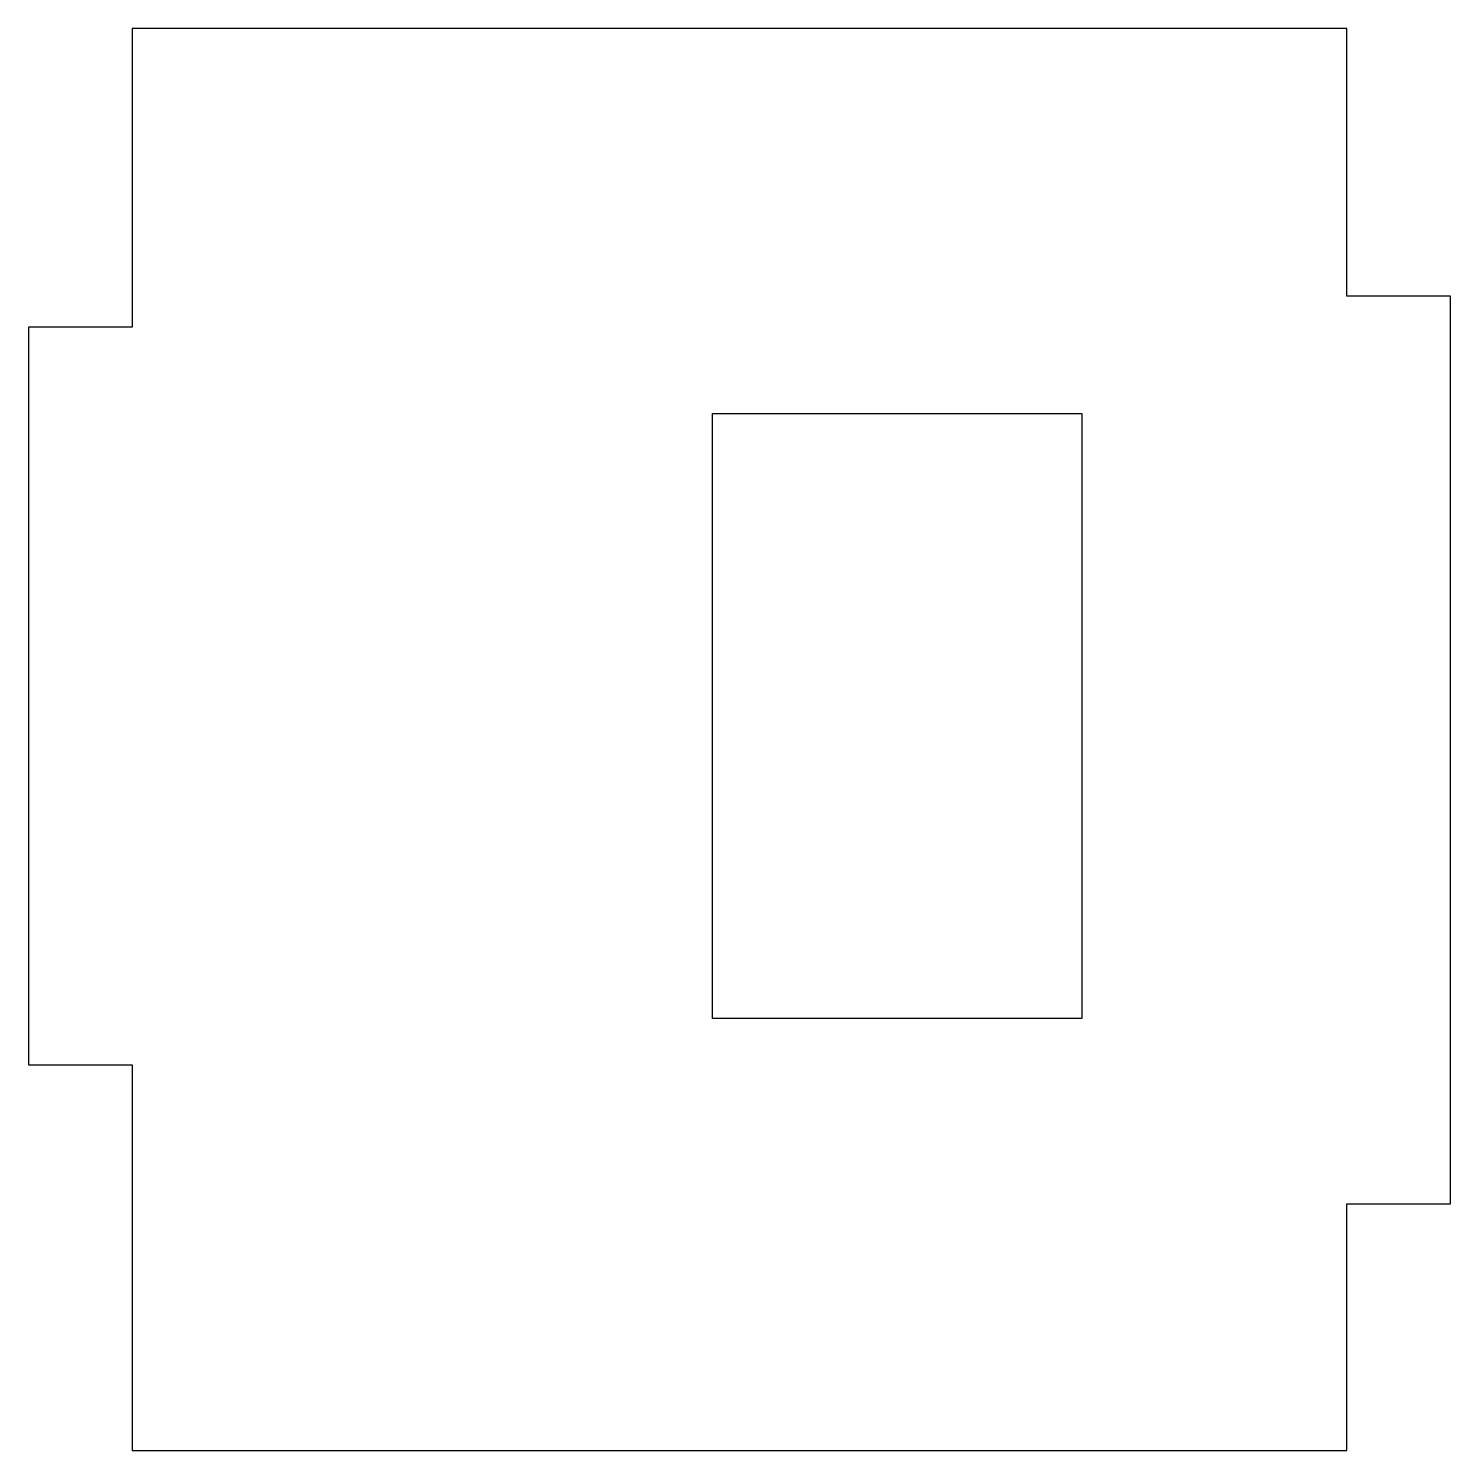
# Model space of a CAD drawing. Header units: millimetres. Extents: x -6.9 to 6.9, y -6.9 to 6.9.
import ezdxf

# ---------------------------------------------------------------- set-up
doc = ezdxf.new("R2010")
doc.units = ezdxf.units.MM
doc.layers.get('0').update_dxf_attribs({"linetype": 'CONTINUOUS'})

msp = doc.modelspace()

# ---------------------------------------------------------------- linework, layer by layer
for p, q in [((-5.856, 6.856), (-5.856, 3.974)), ((5.856, 6.856), (-5.856, 6.856)), ((5.856, 4.273), (5.856, 6.856)), ((6.856, 4.273), (5.856, 4.273)), ((6.856, -4.477), (6.856, 4.273)), ((-5.856, 3.974), (-6.856, 3.974)), ((-6.856, 3.974), (-6.856, -3.138)), ((-0.259, -2.69), (-0.259, 3.144)), ((-0.259, 3.144), (3.302, 3.144)), ((3.302, 3.144), (3.302, -2.69)), ((3.302, -2.69), (-0.259, -2.69)), ((-6.856, -3.138), (-5.856, -3.138)), ((-5.856, -3.138), (-5.856, -6.856)), ((5.856, -6.856), (5.856, -4.477)), ((5.856, -4.477), (6.856, -4.477)), ((-5.856, -6.856), (5.856, -6.856))]:
    msp.add_line(p, q)

doc.saveas('drawing.dxf')
